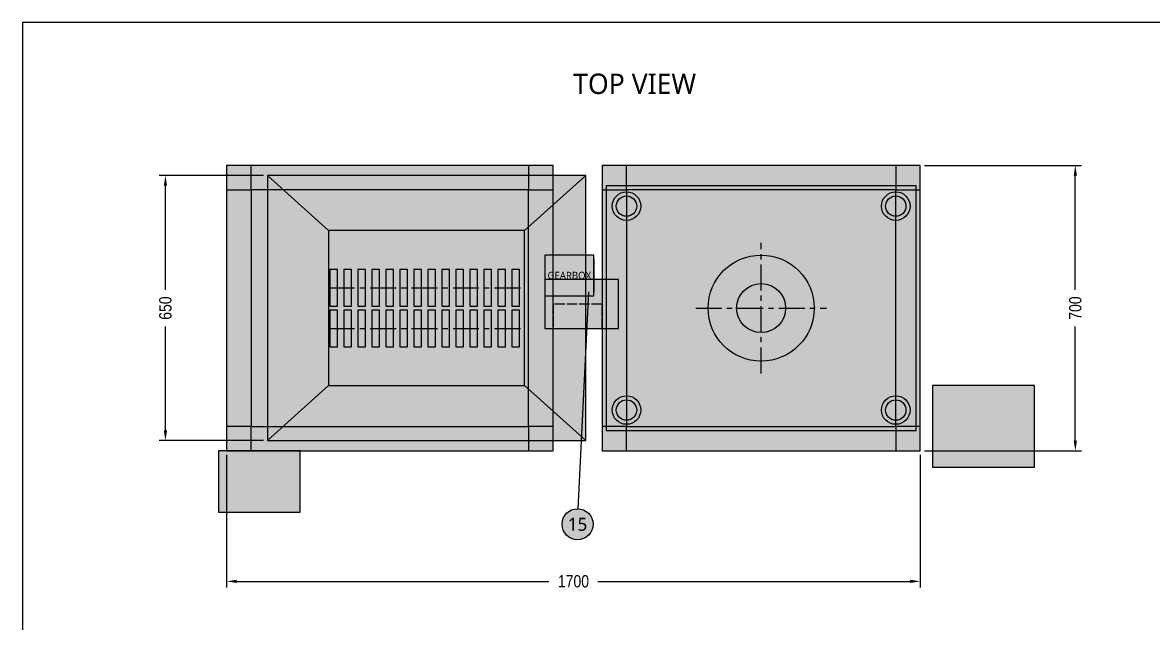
# Model space of a CAD drawing. Header units: millimetres. Extents: x -500 to 5400, y -740 to 3150.
# Drawn here: x -500 to 2271, y 1677 to 3150 of the extents above; entities that cross this region are included whole.
import ezdxf
from ezdxf.enums import TextEntityAlignment as Align

# ---------------------------------------------------------------- set-up
doc = ezdxf.new("R2010")
doc.units = ezdxf.units.MM
doc.header["$LTSCALE"] = 20
doc.linetypes.add('CENTER', pattern=[5.08, 3.175, -0.635, 0.635, -0.635])
doc.linetypes.add('DASHED', pattern=[1.524, 1.27, -0.254])
for name, color, linetype in [('BALLOON', 7, 'Continuous'), ('BLADES', 7, 'Continuous'), ('CENTER', 7, 'CENTER'), ('DIMS', 7, 'Continuous'), ('ELECTRICAL', 7, 'Continuous'), ('FILL', 7, 'Continuous'), ('FRAME', 7, 'Continuous'), ('HIDDEN', 7, 'DASHED'), ('HYDRAULIC', 7, 'Continuous'), ('PRESS', 7, 'Continuous'), ('SHREDDER', 7, 'Continuous'), ('TEXT', 7, 'Continuous'), ('TITLE', 7, 'Continuous')]:
    doc.layers.add(name, color=color, linetype=linetype)
doc.styles.add('OpenSans', font='OpenSans-Regular.ttf')
doc.styles.add('OpenSansCondensed-Light', font='OpenSansCondensed-Light.ttf')
doc.dimstyles.new('MM30', dxfattribs={"dimtxt": 30, "dimasz": 25, "dimexe": 15, "dimexo": 10, "dimgap": 8, "dimtad": 1, "dimdec": 0, "dimcen": 2.5, "dimclrd": 7, "dimclre": 7, "dimclrt": 7, "dimazin": 3, "dimtfac": 1, "dimtmove": 0, "dimatfit": 3})

# ---------------------------------------------------------------- blocks, each defined once
blk = doc.blocks.new('_CLOSEDFILLED')
at = {"color": 0, "linetype": 'BYBLOCK'}
blk.add_solid([(-1, 0.16), (0, 0), (-1, -0.16)], dxfattribs=at)
blk = doc.blocks.new('*D8')
at = {"color": 7}
for p, q in [((0, 2090), (0, 1765)), ((1700, 2090), (1700, 1765)), ((25, 1780), (790, 1780)), ((910, 1780), (1675, 1780))]:
    blk.add_line(p, q, dxfattribs=at)
at = {"layer": 'Defpoints'}
for p in [(0, 2100), (1700, 2100), (0, 1780)]:
    blk.add_point(p, dxfattribs=at)
at = {"layer": 'DIMS', "color": 7, "xscale": 25, "yscale": 25, "rotation": 180}
blk.add_blockref('_CLOSEDFILLED', (0, 1780), dxfattribs=at)
at = {"layer": 'DIMS', "color": 7, "xscale": 25, "yscale": 25}
blk.add_blockref('_CLOSEDFILLED', (1700, 1780), dxfattribs=at)
at = {"layer": 'DIMS', "color": 7, "insert": (850, 1780), "char_height": 30, "attachment_point": 5, "style": 'OpenSansCondensed-Light'}
blk.add_mtext('1700', dxfattribs=at)
blk = doc.blocks.new('*D9')
at = {"color": 7}
for p, q in [((1710, 2800), (2095, 2800)), ((2080, 2495), (2080, 2775)), ((2080, 2125), (2080, 2405)), ((1710, 2100), (2095, 2100))]:
    blk.add_line(p, q, dxfattribs=at)
at = {"layer": 'Defpoints'}
for p in [(1700, 2800), (1700, 2100), (2080, 2100)]:
    blk.add_point(p, dxfattribs=at)
at = {"layer": 'DIMS', "color": 7, "xscale": 25, "yscale": 25}
for p, rotation in [((2080, 2800), 90), ((2080, 2100), 270)]:
    blk.add_blockref('_CLOSEDFILLED', p, dxfattribs=dict(at, rotation=rotation))
at = {"layer": 'DIMS', "color": 7, "insert": (2080, 2450), "char_height": 30, "attachment_point": 5, "rotation": 90, "style": 'OpenSansCondensed-Light'}
blk.add_mtext('700', dxfattribs=at)
blk = doc.blocks.new('*D10')
at = {"color": 7}
for p, q in [((90, 2775), (-165, 2775)), ((-150, 2495), (-150, 2750)), ((-150, 2150), (-150, 2405)), ((90, 2125), (-165, 2125))]:
    blk.add_line(p, q, dxfattribs=at)
at = {"layer": 'Defpoints'}
for p in [(100, 2775), (-150, 2125), (100, 2125)]:
    blk.add_point(p, dxfattribs=at)
at = {"layer": 'DIMS', "color": 7, "xscale": 25, "yscale": 25}
for p, rotation in [((-150, 2775), 90), ((-150, 2125), 270)]:
    blk.add_blockref('_CLOSEDFILLED', p, dxfattribs=dict(at, rotation=rotation))
at = {"layer": 'DIMS', "color": 7, "insert": (-150, 2450), "char_height": 30, "attachment_point": 5, "rotation": 90, "style": 'OpenSansCondensed-Light'}
blk.add_mtext('650', dxfattribs=at)

msp = doc.modelspace()

# ---------------------------------------------------------------- hatches: boundary and pattern name
at = {"layer": 'FILL', "true_color": 0x373b42}
h = msp.add_hatch(color=7, dxfattribs=at)
h.dxf.hatch_style = 1
h.paths.add_polyline_path([(0, 2100), (800, 2100), (800, 2800), (0, 2800)])
h = msp.add_hatch(color=7, dxfattribs=at)
h.dxf.hatch_style = 1
h.paths.add_polyline_path([(0, 2740), (60, 2740), (60, 2800), (0, 2800)])
h = msp.add_hatch(color=7, dxfattribs=at)
h.dxf.hatch_style = 1
h.paths.add_polyline_path([(740, 2740), (800, 2740), (800, 2800), (740, 2800)])
h = msp.add_hatch(color=7, dxfattribs=at)
h.dxf.hatch_style = 1
h.paths.add_polyline_path([(920, 2100), (1700, 2100), (1700, 2800), (920, 2800)])
h = msp.add_hatch(color=7, dxfattribs=at)
h.dxf.hatch_style = 1
h.paths.add_polyline_path([(920, 2740), (980, 2740), (980, 2800), (920, 2800)])
h = msp.add_hatch(color=7, dxfattribs=at)
h.dxf.hatch_style = 1
h.paths.add_polyline_path([(1640, 2740), (1700, 2740), (1700, 2800), (1640, 2800)])
at = {"layer": 'FILL', "true_color": 0x44474c}
h = msp.add_hatch(color=7, dxfattribs=at)
h.dxf.hatch_style = 1
h.paths.add_polyline_path([(100, 2125), (880, 2125), (880, 2775), (100, 2775)])
at = {"layer": 'FILL', "true_color": 0x3e4248}
h = msp.add_hatch(color=7, dxfattribs=at)
h.dxf.hatch_style = 1
h.paths.add_polyline_path([(930, 2150), (1690, 2150), (1690, 2750), (930, 2750)])
at = {"layer": 'FILL', "true_color": 0xd6d4cd}
h = msp.add_hatch(color=7, dxfattribs=at)
h.dxf.hatch_style = 1
h.paths.add_polyline_path([(60, 2160), (740, 2160), (740, 2740), (60, 2740)])
at = {"layer": 'FILL', "true_color": 0x787a7e}
h = msp.add_hatch(color=7, dxfattribs=at)
h.dxf.hatch_style = 1
h.paths.add_polyline_path([(1015, 2700), (1014.7, 2704.6), (1013.8, 2709.1), (1012.3, 2713.4), (1010.3, 2717.5), (1007.8, 2721.3), (1004.7, 2724.7), (1001.3, 2727.8), (997.5, 2730.3), (993.4, 2732.3), (989.1, 2733.8), (984.6, 2734.7), (980, 2735), (975.4, 2734.7), (970.9, 2733.8), (966.6, 2732.3), (962.5, 2730.3), (958.7, 2727.8), (955.3, 2724.7), (952.2, 2721.3), (949.7, 2717.5), (947.7, 2713.4), (946.2, 2709.1), (945.3, 2704.6), (945, 2700), (945.3, 2695.4), (946.2, 2690.9), (947.7, 2686.6), (949.7, 2682.5), (952.2, 2678.7), (955.3, 2675.3), (958.7, 2672.2), (962.5, 2669.7), (966.6, 2667.7), (970.9, 2666.2), (975.4, 2665.3), (980, 2665), (984.6, 2665.3), (989.1, 2666.2), (993.4, 2667.7), (997.5, 2669.7), (1001.3, 2672.2), (1004.7, 2675.3), (1007.8, 2678.7), (1010.3, 2682.5), (1012.3, 2686.6), (1013.8, 2690.9), (1014.7, 2695.4)])
at = {"layer": 'FILL', "true_color": 0xd0d2d5}
h = msp.add_hatch(color=7, dxfattribs=at)
h.dxf.hatch_style = 1
h.paths.add_polyline_path([(1005, 2700), (1004.8, 2703.3), (1004.1, 2706.5), (1003.1, 2709.6), (1001.7, 2712.5), (999.8, 2715.2), (997.7, 2717.7), (995.2, 2719.8), (992.5, 2721.7), (989.6, 2723.1), (986.5, 2724.1), (983.3, 2724.8), (980, 2725), (976.7, 2724.8), (973.5, 2724.1), (970.4, 2723.1), (967.5, 2721.7), (964.8, 2719.8), (962.3, 2717.7), (960.2, 2715.2), (958.3, 2712.5), (956.9, 2709.6), (955.9, 2706.5), (955.2, 2703.3), (955, 2700), (955.2, 2696.7), (955.9, 2693.5), (956.9, 2690.4), (958.3, 2687.5), (960.2, 2684.8), (962.3, 2682.3), (964.8, 2680.2), (967.5, 2678.3), (970.4, 2676.9), (973.5, 2675.9), (976.7, 2675.2), (980, 2675), (983.3, 2675.2), (986.5, 2675.9), (989.6, 2676.9), (992.5, 2678.3), (995.2, 2680.2), (997.7, 2682.3), (999.8, 2684.8), (1001.7, 2687.5), (1003.1, 2690.4), (1004.1, 2693.5), (1004.8, 2696.7)])
at = {"layer": 'FILL', "true_color": 0xd6d4cd}
h = msp.add_hatch(color=7, dxfattribs=at)
h.dxf.hatch_style = 1
h.paths.add_polyline_path([(980, 2160), (1640, 2160), (1640, 2740), (980, 2740)])
at = {"layer": 'FILL', "true_color": 0x787a7e}
h = msp.add_hatch(color=7, dxfattribs=at)
h.dxf.hatch_style = 1
h.paths.add_polyline_path([(1675, 2700), (1674.7, 2704.6), (1673.8, 2709.1), (1672.3, 2713.4), (1670.3, 2717.5), (1667.8, 2721.3), (1664.7, 2724.7), (1661.3, 2727.8), (1657.5, 2730.3), (1653.4, 2732.3), (1649.1, 2733.8), (1644.6, 2734.7), (1640, 2735), (1635.4, 2734.7), (1630.9, 2733.8), (1626.6, 2732.3), (1622.5, 2730.3), (1618.7, 2727.8), (1615.3, 2724.7), (1612.2, 2721.3), (1609.7, 2717.5), (1607.7, 2713.4), (1606.2, 2709.1), (1605.3, 2704.6), (1605, 2700), (1605.3, 2695.4), (1606.2, 2690.9), (1607.7, 2686.6), (1609.7, 2682.5), (1612.2, 2678.7), (1615.3, 2675.3), (1618.7, 2672.2), (1622.5, 2669.7), (1626.6, 2667.7), (1630.9, 2666.2), (1635.4, 2665.3), (1640, 2665), (1644.6, 2665.3), (1649.1, 2666.2), (1653.4, 2667.7), (1657.5, 2669.7), (1661.3, 2672.2), (1664.7, 2675.3), (1667.8, 2678.7), (1670.3, 2682.5), (1672.3, 2686.6), (1673.8, 2690.9), (1674.7, 2695.4)])
at = {"layer": 'FILL', "true_color": 0xd0d2d5}
h = msp.add_hatch(color=7, dxfattribs=at)
h.dxf.hatch_style = 1
h.paths.add_polyline_path([(1665, 2700), (1664.8, 2703.3), (1664.1, 2706.5), (1663.1, 2709.6), (1661.7, 2712.5), (1659.8, 2715.2), (1657.7, 2717.7), (1655.2, 2719.8), (1652.5, 2721.7), (1649.6, 2723.1), (1646.5, 2724.1), (1643.3, 2724.8), (1640, 2725), (1636.7, 2724.8), (1633.5, 2724.1), (1630.4, 2723.1), (1627.5, 2721.7), (1624.8, 2719.8), (1622.3, 2717.7), (1620.2, 2715.2), (1618.3, 2712.5), (1616.9, 2709.6), (1615.9, 2706.5), (1615.2, 2703.3), (1615, 2700), (1615.2, 2696.7), (1615.9, 2693.5), (1616.9, 2690.4), (1618.3, 2687.5), (1620.2, 2684.8), (1622.3, 2682.3), (1624.8, 2680.2), (1627.5, 2678.3), (1630.4, 2676.9), (1633.5, 2675.9), (1636.7, 2675.2), (1640, 2675), (1643.3, 2675.2), (1646.5, 2675.9), (1649.6, 2676.9), (1652.5, 2678.3), (1655.2, 2680.2), (1657.7, 2682.3), (1659.8, 2684.8), (1661.7, 2687.5), (1663.1, 2690.4), (1664.1, 2693.5), (1664.8, 2696.7)])
at = {"layer": 'FILL', "true_color": 0x1c1d20}
h = msp.add_hatch(color=7, dxfattribs=at)
h.dxf.hatch_style = 1
h.paths.add_polyline_path([(250, 2260), (730, 2260), (730, 2640), (250, 2640)])
at = {"layer": 'FILL', "true_color": 0xb2b5b9}
h = msp.add_hatch(color=7, dxfattribs=at)
h.dxf.hatch_style = 1
h.paths.add_polyline_path([(780, 2480), (900, 2480), (900, 2580), (780, 2580)])
at = {"layer": 'FILL', "true_color": 0x404246}
h = msp.add_hatch(color=7, dxfattribs=at)
h.dxf.hatch_style = 1
h.paths.add_polyline_path([(1440, 2450), (1438.9, 2467), (1435.6, 2483.6), (1430.1, 2499.7), (1422.6, 2515), (1413.1, 2529.1), (1401.9, 2541.9), (1389.1, 2553.1), (1375, 2562.6), (1359.7, 2570.1), (1343.6, 2575.6), (1327, 2578.9), (1310, 2580), (1293, 2578.9), (1276.4, 2575.6), (1260.3, 2570.1), (1245, 2562.6), (1230.9, 2553.1), (1218.1, 2541.9), (1206.9, 2529.1), (1197.4, 2515), (1189.9, 2499.7), (1184.4, 2483.6), (1181.1, 2467), (1180, 2450), (1181.1, 2433), (1184.4, 2416.4), (1189.9, 2400.3), (1197.4, 2385), (1206.9, 2370.9), (1218.1, 2358.1), (1230.9, 2346.9), (1245, 2337.4), (1260.3, 2329.9), (1276.4, 2324.4), (1293, 2321.1), (1310, 2320), (1327, 2321.1), (1343.6, 2324.4), (1359.7, 2329.9), (1375, 2337.4), (1389.1, 2346.9), (1401.9, 2358.1), (1413.1, 2370.9), (1422.6, 2385), (1430.1, 2400.3), (1435.6, 2416.4), (1438.9, 2433)])
at = {"layer": 'FILL', "true_color": 0x44474c}
h = msp.add_hatch(color=7, dxfattribs=at)
h.dxf.hatch_style = 1
h.paths.add_polyline_path([(900, 2490), (900, 2490), (900, 2570), (900, 2570)])
at = {"layer": 'FILL', "true_color": 0xb2b5b9}
h = msp.add_hatch(color=7, dxfattribs=at)
h.dxf.hatch_style = 1
h.paths.add_polyline_path([(253, 2455), (272, 2455), (272, 2545), (253, 2545)])
h = msp.add_hatch(color=7, dxfattribs=at)
h.dxf.hatch_style = 1
h.paths.add_polyline_path([(287.3, 2455), (306.3, 2455), (306.3, 2545), (287.3, 2545)])
h = msp.add_hatch(color=7, dxfattribs=at)
h.dxf.hatch_style = 1
h.paths.add_polyline_path([(321.6, 2455), (340.6, 2455), (340.6, 2545), (321.6, 2545)])
h = msp.add_hatch(color=7, dxfattribs=at)
h.dxf.hatch_style = 1
h.paths.add_polyline_path([(355.9, 2455), (374.9, 2455), (374.9, 2545), (355.9, 2545)])
h = msp.add_hatch(color=7, dxfattribs=at)
h.dxf.hatch_style = 1
h.paths.add_polyline_path([(390.1, 2455), (409.1, 2455), (409.1, 2545), (390.1, 2545)])
h = msp.add_hatch(color=7, dxfattribs=at)
h.dxf.hatch_style = 1
h.paths.add_polyline_path([(424.4, 2455), (443.4, 2455), (443.4, 2545), (424.4, 2545)])
h = msp.add_hatch(color=7, dxfattribs=at)
h.dxf.hatch_style = 1
h.paths.add_polyline_path([(458.7, 2455), (477.7, 2455), (477.7, 2545), (458.7, 2545)])
h = msp.add_hatch(color=7, dxfattribs=at)
h.dxf.hatch_style = 1
h.paths.add_polyline_path([(493, 2455), (512, 2455), (512, 2545), (493, 2545)])
h = msp.add_hatch(color=7, dxfattribs=at)
h.dxf.hatch_style = 1
h.paths.add_polyline_path([(527.3, 2455), (546.3, 2455), (546.3, 2545), (527.3, 2545)])
h = msp.add_hatch(color=7, dxfattribs=at)
h.dxf.hatch_style = 1
h.paths.add_polyline_path([(561.6, 2455), (580.6, 2455), (580.6, 2545), (561.6, 2545)])
h = msp.add_hatch(color=7, dxfattribs=at)
h.dxf.hatch_style = 1
h.paths.add_polyline_path([(595.9, 2455), (614.9, 2455), (614.9, 2545), (595.9, 2545)])
h = msp.add_hatch(color=7, dxfattribs=at)
h.dxf.hatch_style = 1
h.paths.add_polyline_path([(630.1, 2455), (649.1, 2455), (649.1, 2545), (630.1, 2545)])
h = msp.add_hatch(color=7, dxfattribs=at)
h.dxf.hatch_style = 1
h.paths.add_polyline_path([(664.4, 2455), (683.4, 2455), (683.4, 2545), (664.4, 2545)])
h = msp.add_hatch(color=7, dxfattribs=at)
h.dxf.hatch_style = 1
h.paths.add_polyline_path([(698.7, 2455), (717.7, 2455), (717.7, 2545), (698.7, 2545)])
at = {"layer": 'FILL', "true_color": 0x44474c}
h = msp.add_hatch(color=7, dxfattribs=at)
h.dxf.hatch_style = 1
h.paths.add_polyline_path([(780, 2400), (960, 2400), (960, 2520), (780, 2520)])
at = {"layer": 'FILL', "true_color": 0x1e1f22}
h = msp.add_hatch(color=7, dxfattribs=at)
h.dxf.hatch_style = 1
h.paths.add_polyline_path([(1370, 2450), (1369.5, 2457.8), (1368, 2465.5), (1365.4, 2473), (1362, 2480), (1357.6, 2486.5), (1352.4, 2492.4), (1346.5, 2497.6), (1340, 2502), (1333, 2505.4), (1325.5, 2508), (1317.8, 2509.5), (1310, 2510), (1302.2, 2509.5), (1294.5, 2508), (1287, 2505.4), (1280, 2502), (1273.5, 2497.6), (1267.6, 2492.4), (1262.4, 2486.5), (1258, 2480), (1254.6, 2473), (1252, 2465.5), (1250.5, 2457.8), (1250, 2450), (1250.5, 2442.2), (1252, 2434.5), (1254.6, 2427), (1258, 2420), (1262.4, 2413.5), (1267.6, 2407.6), (1273.5, 2402.4), (1280, 2398), (1287, 2394.6), (1294.5, 2392), (1302.2, 2390.5), (1310, 2390), (1317.8, 2390.5), (1325.5, 2392), (1333, 2394.6), (1340, 2398), (1346.5, 2402.4), (1352.4, 2407.6), (1357.6, 2413.5), (1362, 2420), (1365.4, 2427), (1368, 2434.5), (1369.5, 2442.2)])
at = {"layer": 'FILL', "true_color": 0xb2b5b9}
h = msp.add_hatch(color=7, dxfattribs=at)
h.dxf.hatch_style = 1
h.paths.add_polyline_path([(253, 2355), (272, 2355), (272, 2445), (253, 2445)])
h = msp.add_hatch(color=7, dxfattribs=at)
h.dxf.hatch_style = 1
h.paths.add_polyline_path([(287.3, 2355), (306.3, 2355), (306.3, 2445), (287.3, 2445)])
h = msp.add_hatch(color=7, dxfattribs=at)
h.dxf.hatch_style = 1
h.paths.add_polyline_path([(321.6, 2355), (340.6, 2355), (340.6, 2445), (321.6, 2445)])
h = msp.add_hatch(color=7, dxfattribs=at)
h.dxf.hatch_style = 1
h.paths.add_polyline_path([(355.9, 2355), (374.9, 2355), (374.9, 2445), (355.9, 2445)])
h = msp.add_hatch(color=7, dxfattribs=at)
h.dxf.hatch_style = 1
h.paths.add_polyline_path([(390.1, 2355), (409.1, 2355), (409.1, 2445), (390.1, 2445)])
h = msp.add_hatch(color=7, dxfattribs=at)
h.dxf.hatch_style = 1
h.paths.add_polyline_path([(424.4, 2355), (443.4, 2355), (443.4, 2445), (424.4, 2445)])
h = msp.add_hatch(color=7, dxfattribs=at)
h.dxf.hatch_style = 1
h.paths.add_polyline_path([(458.7, 2355), (477.7, 2355), (477.7, 2445), (458.7, 2445)])
h = msp.add_hatch(color=7, dxfattribs=at)
h.dxf.hatch_style = 1
h.paths.add_polyline_path([(493, 2355), (512, 2355), (512, 2445), (493, 2445)])
h = msp.add_hatch(color=7, dxfattribs=at)
h.dxf.hatch_style = 1
h.paths.add_polyline_path([(527.3, 2355), (546.3, 2355), (546.3, 2445), (527.3, 2445)])
h = msp.add_hatch(color=7, dxfattribs=at)
h.dxf.hatch_style = 1
h.paths.add_polyline_path([(561.6, 2355), (580.6, 2355), (580.6, 2445), (561.6, 2445)])
h = msp.add_hatch(color=7, dxfattribs=at)
h.dxf.hatch_style = 1
h.paths.add_polyline_path([(595.9, 2355), (614.9, 2355), (614.9, 2445), (595.9, 2445)])
h = msp.add_hatch(color=7, dxfattribs=at)
h.dxf.hatch_style = 1
h.paths.add_polyline_path([(630.1, 2355), (649.1, 2355), (649.1, 2445), (630.1, 2445)])
h = msp.add_hatch(color=7, dxfattribs=at)
h.dxf.hatch_style = 1
h.paths.add_polyline_path([(664.4, 2355), (683.4, 2355), (683.4, 2445), (664.4, 2445)])
h = msp.add_hatch(color=7, dxfattribs=at)
h.dxf.hatch_style = 1
h.paths.add_polyline_path([(698.7, 2355), (717.7, 2355), (717.7, 2445), (698.7, 2445)])
at = {"layer": 'FILL', "true_color": 0xe6e6e2}
h = msp.add_hatch(color=7, dxfattribs=at)
h.dxf.hatch_style = 1
h.paths.add_polyline_path([(1730, 2060), (1980, 2060), (1980, 2260), (1730, 2260)])
at = {"layer": 'FILL', "true_color": 0x787a7e}
h = msp.add_hatch(color=7, dxfattribs=at)
h.dxf.hatch_style = 1
h.paths.add_polyline_path([(1015, 2200), (1014.7, 2204.6), (1013.8, 2209.1), (1012.3, 2213.4), (1010.3, 2217.5), (1007.8, 2221.3), (1004.7, 2224.7), (1001.3, 2227.8), (997.5, 2230.3), (993.4, 2232.3), (989.1, 2233.8), (984.6, 2234.7), (980, 2235), (975.4, 2234.7), (970.9, 2233.8), (966.6, 2232.3), (962.5, 2230.3), (958.7, 2227.8), (955.3, 2224.7), (952.2, 2221.3), (949.7, 2217.5), (947.7, 2213.4), (946.2, 2209.1), (945.3, 2204.6), (945, 2200), (945.3, 2195.4), (946.2, 2190.9), (947.7, 2186.6), (949.7, 2182.5), (952.2, 2178.7), (955.3, 2175.3), (958.7, 2172.2), (962.5, 2169.7), (966.6, 2167.7), (970.9, 2166.2), (975.4, 2165.3), (980, 2165), (984.6, 2165.3), (989.1, 2166.2), (993.4, 2167.7), (997.5, 2169.7), (1001.3, 2172.2), (1004.7, 2175.3), (1007.8, 2178.7), (1010.3, 2182.5), (1012.3, 2186.6), (1013.8, 2190.9), (1014.7, 2195.4)])
at = {"layer": 'FILL', "true_color": 0xd0d2d5}
h = msp.add_hatch(color=7, dxfattribs=at)
h.dxf.hatch_style = 1
h.paths.add_polyline_path([(1005, 2200), (1004.8, 2203.3), (1004.1, 2206.5), (1003.1, 2209.6), (1001.7, 2212.5), (999.8, 2215.2), (997.7, 2217.7), (995.2, 2219.8), (992.5, 2221.7), (989.6, 2223.1), (986.5, 2224.1), (983.3, 2224.8), (980, 2225), (976.7, 2224.8), (973.5, 2224.1), (970.4, 2223.1), (967.5, 2221.7), (964.8, 2219.8), (962.3, 2217.7), (960.2, 2215.2), (958.3, 2212.5), (956.9, 2209.6), (955.9, 2206.5), (955.2, 2203.3), (955, 2200), (955.2, 2196.7), (955.9, 2193.5), (956.9, 2190.4), (958.3, 2187.5), (960.2, 2184.8), (962.3, 2182.3), (964.8, 2180.2), (967.5, 2178.3), (970.4, 2176.9), (973.5, 2175.9), (976.7, 2175.2), (980, 2175), (983.3, 2175.2), (986.5, 2175.9), (989.6, 2176.9), (992.5, 2178.3), (995.2, 2180.2), (997.7, 2182.3), (999.8, 2184.8), (1001.7, 2187.5), (1003.1, 2190.4), (1004.1, 2193.5), (1004.8, 2196.7)])
at = {"layer": 'FILL', "true_color": 0x787a7e}
h = msp.add_hatch(color=7, dxfattribs=at)
h.dxf.hatch_style = 1
h.paths.add_polyline_path([(1675, 2200), (1674.7, 2204.6), (1673.8, 2209.1), (1672.3, 2213.4), (1670.3, 2217.5), (1667.8, 2221.3), (1664.7, 2224.7), (1661.3, 2227.8), (1657.5, 2230.3), (1653.4, 2232.3), (1649.1, 2233.8), (1644.6, 2234.7), (1640, 2235), (1635.4, 2234.7), (1630.9, 2233.8), (1626.6, 2232.3), (1622.5, 2230.3), (1618.7, 2227.8), (1615.3, 2224.7), (1612.2, 2221.3), (1609.7, 2217.5), (1607.7, 2213.4), (1606.2, 2209.1), (1605.3, 2204.6), (1605, 2200), (1605.3, 2195.4), (1606.2, 2190.9), (1607.7, 2186.6), (1609.7, 2182.5), (1612.2, 2178.7), (1615.3, 2175.3), (1618.7, 2172.2), (1622.5, 2169.7), (1626.6, 2167.7), (1630.9, 2166.2), (1635.4, 2165.3), (1640, 2165), (1644.6, 2165.3), (1649.1, 2166.2), (1653.4, 2167.7), (1657.5, 2169.7), (1661.3, 2172.2), (1664.7, 2175.3), (1667.8, 2178.7), (1670.3, 2182.5), (1672.3, 2186.6), (1673.8, 2190.9), (1674.7, 2195.4)])
at = {"layer": 'FILL', "true_color": 0xd0d2d5}
h = msp.add_hatch(color=7, dxfattribs=at)
h.dxf.hatch_style = 1
h.paths.add_polyline_path([(1665, 2200), (1664.8, 2203.3), (1664.1, 2206.5), (1663.1, 2209.6), (1661.7, 2212.5), (1659.8, 2215.2), (1657.7, 2217.7), (1655.2, 2219.8), (1652.5, 2221.7), (1649.6, 2223.1), (1646.5, 2224.1), (1643.3, 2224.8), (1640, 2225), (1636.7, 2224.8), (1633.5, 2224.1), (1630.4, 2223.1), (1627.5, 2221.7), (1624.8, 2219.8), (1622.3, 2217.7), (1620.2, 2215.2), (1618.3, 2212.5), (1616.9, 2209.6), (1615.9, 2206.5), (1615.2, 2203.3), (1615, 2200), (1615.2, 2196.7), (1615.9, 2193.5), (1616.9, 2190.4), (1618.3, 2187.5), (1620.2, 2184.8), (1622.3, 2182.3), (1624.8, 2180.2), (1627.5, 2178.3), (1630.4, 2176.9), (1633.5, 2175.9), (1636.7, 2175.2), (1640, 2175), (1643.3, 2175.2), (1646.5, 2175.9), (1649.6, 2176.9), (1652.5, 2178.3), (1655.2, 2180.2), (1657.7, 2182.3), (1659.8, 2184.8), (1661.7, 2187.5), (1663.1, 2190.4), (1664.1, 2193.5), (1664.8, 2196.7)])
at = {"layer": 'FILL', "true_color": 0x373b42}
h = msp.add_hatch(color=7, dxfattribs=at)
h.dxf.hatch_style = 1
h.paths.add_polyline_path([(0, 2100), (60, 2100), (60, 2160), (0, 2160)])
h = msp.add_hatch(color=7, dxfattribs=at)
h.dxf.hatch_style = 1
h.paths.add_polyline_path([(740, 2100), (800, 2100), (800, 2160), (740, 2160)])
h = msp.add_hatch(color=7, dxfattribs=at)
h.dxf.hatch_style = 1
h.paths.add_polyline_path([(920, 2100), (980, 2100), (980, 2160), (920, 2160)])
h = msp.add_hatch(color=7, dxfattribs=at)
h.dxf.hatch_style = 1
h.paths.add_polyline_path([(1640, 2100), (1700, 2100), (1700, 2160), (1640, 2160)])
at = {"layer": 'FILL', "true_color": 0xe6e6e2}
h = msp.add_hatch(color=7, dxfattribs=at)
h.dxf.hatch_style = 1
h.paths.add_polyline_path([(-20, 1950), (180, 1950), (180, 2100), (-20, 2100)])
at = {"layer": 'FILL', "true_color": 0xffffff}
h = msp.add_hatch(color=7, dxfattribs=at)
h.dxf.hatch_style = 1
h.paths.add_polyline_path([(898, 1920), (897.7, 1925), (896.7, 1929.8), (895.1, 1934.5), (892.9, 1939), (890.1, 1943.1), (886.9, 1946.9), (883.1, 1950.1), (879, 1952.9), (874.5, 1955.1), (869.8, 1956.7), (865, 1957.7), (860, 1958), (855, 1957.7), (850.2, 1956.7), (845.5, 1955.1), (841, 1952.9), (836.9, 1950.1), (833.1, 1946.9), (829.9, 1943.1), (827.1, 1939), (824.9, 1934.5), (823.3, 1929.8), (822.3, 1925), (822, 1920), (822.3, 1915), (823.3, 1910.2), (824.9, 1905.5), (827.1, 1901), (829.9, 1896.9), (833.1, 1893.1), (836.9, 1889.9), (841, 1887.1), (845.5, 1884.9), (850.2, 1883.3), (855, 1882.3), (860, 1882), (865, 1882.3), (869.8, 1883.3), (874.5, 1884.9), (879, 1887.1), (883.1, 1889.9), (886.9, 1893.1), (890.1, 1896.9), (892.9, 1901), (895.1, 1905.5), (896.7, 1910.2), (897.7, 1915)])

# ---------------------------------------------------------------- linework, layer by layer
at = {"layer": 'BALLOON'}
msp.add_line((861.9, 1958), (888, 2490), dxfattribs=at)
msp.add_circle((860, 1920), 38, dxfattribs=at)
msp.add_solid([(890, 2530), (877, 2490.6), (899, 2489.5)], dxfattribs=at)
at = {"layer": 'BLADES'}
for points in [[(253, 2455), (272, 2455), (272, 2545), (253, 2545)], [(287.3, 2455), (306.3, 2455), (306.3, 2545), (287.3, 2545)], [(321.6, 2455), (340.6, 2455), (340.6, 2545), (321.6, 2545)], [(355.9, 2455), (374.9, 2455), (374.9, 2545), (355.9, 2545)], [(390.1, 2455), (409.1, 2455), (409.1, 2545), (390.1, 2545)], [(424.4, 2455), (443.4, 2455), (443.4, 2545), (424.4, 2545)], [(458.7, 2455), (477.7, 2455), (477.7, 2545), (458.7, 2545)], [(493, 2455), (512, 2455), (512, 2545), (493, 2545)], [(527.3, 2455), (546.3, 2455), (546.3, 2545), (527.3, 2545)], [(561.6, 2455), (580.6, 2455), (580.6, 2545), (561.6, 2545)], [(595.9, 2455), (614.9, 2455), (614.9, 2545), (595.9, 2545)], [(630.1, 2455), (649.1, 2455), (649.1, 2545), (630.1, 2545)], [(664.4, 2455), (683.4, 2455), (683.4, 2545), (664.4, 2545)], [(698.7, 2455), (717.7, 2455), (717.7, 2545), (698.7, 2545)], [(253, 2355), (272, 2355), (272, 2445), (253, 2445)], [(287.3, 2355), (306.3, 2355), (306.3, 2445), (287.3, 2445)], [(321.6, 2355), (340.6, 2355), (340.6, 2445), (321.6, 2445)], [(355.9, 2355), (374.9, 2355), (374.9, 2445), (355.9, 2445)], [(390.1, 2355), (409.1, 2355), (409.1, 2445), (390.1, 2445)], [(424.4, 2355), (443.4, 2355), (443.4, 2445), (424.4, 2445)], [(458.7, 2355), (477.7, 2355), (477.7, 2445), (458.7, 2445)], [(493, 2355), (512, 2355), (512, 2445), (493, 2445)], [(527.3, 2355), (546.3, 2355), (546.3, 2445), (527.3, 2445)], [(561.6, 2355), (580.6, 2355), (580.6, 2445), (561.6, 2445)], [(595.9, 2355), (614.9, 2355), (614.9, 2445), (595.9, 2445)], [(630.1, 2355), (649.1, 2355), (649.1, 2445), (630.1, 2445)], [(664.4, 2355), (683.4, 2355), (683.4, 2445), (664.4, 2445)], [(698.7, 2355), (717.7, 2355), (717.7, 2445), (698.7, 2445)]]:
    msp.add_lwpolyline(points, close=True, dxfattribs=at)
at = {"layer": 'CENTER'}
for p, q in [((1310, 2290), (1310, 2610)), ((250, 2500), (730, 2500)), ((1150, 2450), (1470, 2450)), ((250, 2400), (730, 2400))]:
    msp.add_line(p, q, dxfattribs=at)
at = {"layer": 'ELECTRICAL'}
for points in [[(1730, 2060), (1980, 2060), (1980, 2260), (1730, 2260)], [(-20, 1950), (180, 1950), (180, 2100), (-20, 2100)]]:
    msp.add_lwpolyline(points, close=True, dxfattribs=at)
at = {"layer": 'FRAME'}
for points in [[(0, 2100), (800, 2100), (800, 2800), (0, 2800)], [(0, 2740), (60, 2740), (60, 2800), (0, 2800)], [(740, 2740), (800, 2740), (800, 2800), (740, 2800)], [(920, 2100), (1700, 2100), (1700, 2800), (920, 2800)], [(920, 2740), (980, 2740), (980, 2800), (920, 2800)], [(1640, 2740), (1700, 2740), (1700, 2800), (1640, 2800)], [(60, 2160), (740, 2160), (740, 2740), (60, 2740)], [(980, 2160), (1640, 2160), (1640, 2740), (980, 2740)], [(0, 2100), (60, 2100), (60, 2160), (0, 2160)], [(740, 2100), (800, 2100), (800, 2160), (740, 2160)], [(920, 2100), (980, 2100), (980, 2160), (920, 2160)], [(1640, 2100), (1700, 2100), (1700, 2160), (1640, 2160)]]:
    msp.add_lwpolyline(points, close=True, dxfattribs=at)
at = {"layer": 'HIDDEN'}
msp.add_lwpolyline([(800, 2400), (920, 2400), (920, 2460), (800, 2460)], close=True, dxfattribs=at)
at = {"layer": 'HYDRAULIC'}
for radius in [130, 60]:
    msp.add_circle((1310, 2450), radius, dxfattribs=at)
at = {"layer": 'PRESS'}
msp.add_lwpolyline([(930, 2150), (1690, 2150), (1690, 2750), (930, 2750)], close=True, dxfattribs=at)
for centre, radius in [((980, 2700), 35), ((980, 2700), 25), ((1640, 2700), 35), ((1640, 2700), 25), ((980, 2200), 35), ((980, 2200), 25), ((1640, 2200), 35), ((1640, 2200), 25)]:
    msp.add_circle(centre, radius, dxfattribs=at)
at = {"layer": 'SHREDDER'}
for p, q in [((100, 2775), (250, 2640)), ((880, 2775), (730, 2640)), ((100, 2125), (250, 2260)), ((880, 2125), (730, 2260))]:
    msp.add_line(p, q, dxfattribs=at)
for points in [[(100, 2125), (880, 2125), (880, 2775), (100, 2775)], [(250, 2260), (730, 2260), (730, 2640), (250, 2640)], [(780, 2480), (900, 2480), (900, 2580), (780, 2580)], [(900, 2490), (900, 2490), (900, 2570), (900, 2570)], [(780, 2400), (960, 2400), (960, 2520), (780, 2520)]]:
    msp.add_lwpolyline(points, close=True, dxfattribs=at)
at = {"layer": 'TITLE'}
msp.add_lwpolyline([(-500, -740), (5400, -740), (5400, 3150), (-500, 3150)], close=True, dxfattribs=at)

# ---------------------------------------------------------------- texts
at = {"layer": 'BALLOON', "style": 'OpenSans'}
msp.add_text('15', height=32, dxfattribs=at).set_placement((860, 1920), align=Align.MIDDLE_CENTER)
at = {"layer": 'TEXT', "style": 'OpenSans'}
for s, height, p in [('TOP VIEW', 50, (1000, 3000)), ('GEARBOX', 18, (840, 2530))]:
    msp.add_text(s, height=height, dxfattribs=at).set_placement(p, align=Align.MIDDLE_CENTER)

# ---------------------------------------------------------------- dimensions: what is measured, and where the dimension line sits
at = {"layer": 'DIMS'}
for base, p1, p2, picture, middle in [((2080, 2100), (1700, 2100), (1700, 2800), '*D9', (2080, 2450)), ((-150, 2125), (100, 2125), (100, 2775), '*D10', (-150, 2450))]:
    dim = msp.add_linear_dim(base=base, p1=p1, p2=p2, angle=90, dimstyle='MM30', dxfattribs=at)
    dim.commit()
    dim.dimension.update_dxf_attribs({"geometry": picture, "text_midpoint": middle})
dim = msp.add_linear_dim(base=(0, 1780), p1=(0, 2100), p2=(1700, 2100), dimstyle='MM30', dxfattribs=at)
dim.commit()
dim.dimension.update_dxf_attribs({"geometry": '*D8', "text_midpoint": (850, 1780)})

doc.saveas('drawing.dxf')
